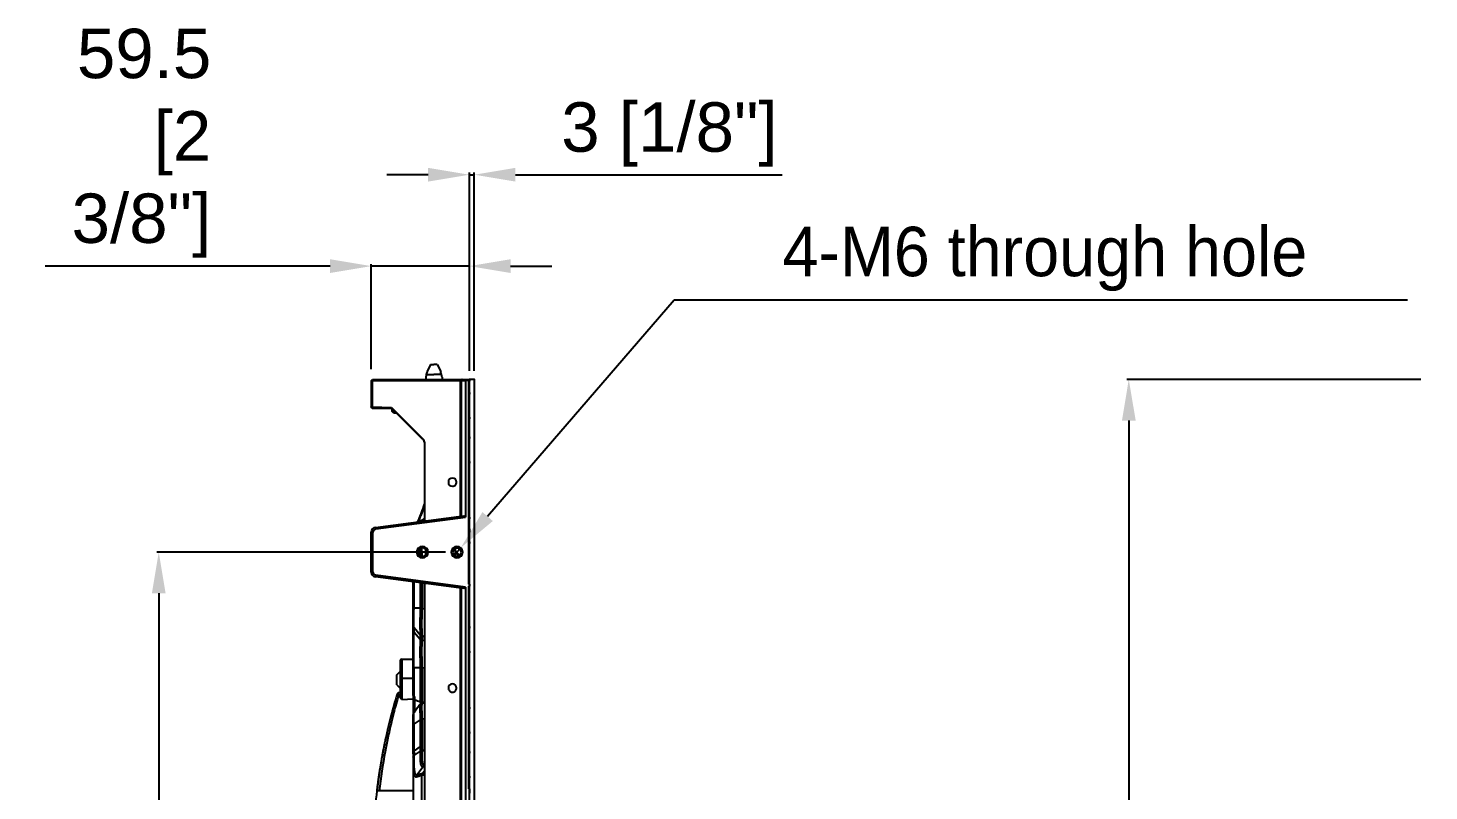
# Model space of a CAD drawing. Header units: millimetres. Extents: x -1070 to 42146, y 1440 to 12921.
# Drawn here: x -190 to 660, y 3272 to 3735 of the extents above; entities that cross this region are included whole.
import ezdxf

# ---------------------------------------------------------------- set-up
doc = ezdxf.new("R2010")
doc.units = ezdxf.units.MM
doc.layers.add('DIM', color=4, linetype='Continuous')
doc.layers.add('n', color=7, linetype='Continuous')
doc.styles.get("Standard").update_dxf_attribs({"font": 'arial.ttf'})
doc.dimstyles.new('ISO-200', dxfattribs={"dimtxt": 30, "dimasz": 25, "dimexe": 1.25, "dimexo": 5, "dimgap": 5, "dimtad": 1, "dimtoh": 1, "dimdec": 1, "dimdsep": 46, "dimtxsty": 'Standard', "dimcen": 2.5, "dimadec": 0, "dimazin": 0, "dimtfac": 1, "dimtdec": 1, "dimtmove": 0, "dimatfit": 3, "dimfxl": 1, "dimarcsym": 0})

# ---------------------------------------------------------------- blocks, each defined once
blk = doc.blocks.new('*D43')
at = {"layer": 'Defpoints', "color": 0, "transparency": 16777216}
for p in [(77.68, 3590.19), (18.18, 3522.64), (77.68, 3522.64)]:
    blk.add_point(p, dxfattribs=at)
at = {"layer": 'DIM', "color": 0, "lineweight": -2, "transparency": 16777216}
for p, q in [((-6.82, 3590.19), (-179.68, 3590.19)), ((18.18, 3527.64), (18.18, 3591.44)), ((77.68, 3590.19), (18.18, 3590.19)), ((77.68, 3527.64), (77.68, 3591.44)), ((102.68, 3590.19), (127.68, 3590.19))]:
    blk.add_line(p, q, dxfattribs=at)
at = {"layer": 'DIM', "color": 0, "transparency": 16777216}
for points in [[(-6.82, 3594.36), (-6.82, 3586.02), (18.18, 3590.19)], [(102.68, 3594.36), (102.68, 3586.02), (77.68, 3590.19)]]:
    blk.add_solid(points, dxfattribs=at)
at = {"layer": 'DIM', "color": 0, "lineweight": -3, "transparency": 16777216, "insert": (-78.92, 3734.28), "char_height": 30, "width": 111.2184, "attachment_point": 3}
blk.add_mtext('59.5 [2 3/8"]', dxfattribs=at)
blk = doc.blocks.new('*D44')
at = {"layer": 'Defpoints', "color": 0, "transparency": 16777216}
for p in [(68.18, 3416.54), (-110.81, 2876.54), (68.18, 2876.54)]:
    blk.add_point(p, dxfattribs=at)
at = {"layer": 'DIM', "color": 0, "lineweight": -2, "transparency": 16777216}
for p, q in [((63.18, 3416.54), (-112.06, 3416.54)), ((-110.81, 3391.54), (-110.81, 2901.54)), ((63.18, 2876.54), (-112.06, 2876.54))]:
    blk.add_line(p, q, dxfattribs=at)
at = {"layer": 'DIM', "color": 0, "transparency": 16777216}
for points in [[(-114.97, 3391.54), (-106.64, 3391.54), (-110.81, 3416.54)], [(-114.97, 2901.54), (-106.64, 2901.54), (-110.81, 2876.54)]]:
    blk.add_solid(points, dxfattribs=at)
at = {"layer": 'DIM', "color": 0, "lineweight": -3, "transparency": 16777216, "insert": (-154.65, 3130.13), "char_height": 30, "attachment_point": 2, "rotation": 90}
blk.add_mtext('540 [1\'-9 1/4"]', dxfattribs=at)
blk = doc.blocks.new('*D48')
at = {"layer": 'Defpoints', "color": 0, "transparency": 16777216}
for p in [(660.02, 3521.44), (477.86, 2771.64), (660.02, 2771.64)]:
    blk.add_point(p, dxfattribs=at)
at = {"layer": 'DIM', "color": 0, "lineweight": -2, "transparency": 16777216}
for p, q in [((655.02, 3521.44), (476.61, 3521.44)), ((477.86, 3496.44), (477.86, 2796.64)), ((655.02, 2771.64), (476.61, 2771.64))]:
    blk.add_line(p, q, dxfattribs=at)
at = {"layer": 'DIM', "color": 0, "transparency": 16777216}
for points in [[(473.7, 3496.44), (482.03, 3496.44), (477.86, 3521.44)], [(473.7, 2796.64), (482.03, 2796.64), (477.86, 2771.64)]]:
    blk.add_solid(points, dxfattribs=at)
at = {"layer": 'DIM', "color": 0, "lineweight": -3, "transparency": 16777216, "insert": (442.23, 3127.62), "char_height": 30, "attachment_point": 2, "rotation": 90}
blk.add_mtext('749.8', dxfattribs=at)
blk = doc.blocks.new('*D76')
at = {"layer": 'Defpoints', "color": 0, "transparency": 16777216}
for p in [(72.46, 3419.19), (70.18, 3416.54)]:
    blk.add_point(p, dxfattribs=at)
at = {"layer": 'DIM', "color": 0, "lineweight": -2, "transparency": 16777216}
for p, q in [((201.93, 3569.53), (88.77, 3438.14)), ((646.93, 3569.53), (201.93, 3569.53)), ((70.18, 3416.54), (72.46, 3419.19))]:
    blk.add_line(p, q, dxfattribs=at)
at = {"layer": 'DIM', "color": 0, "transparency": 16777216}
blk.add_solid([(85.62, 3440.86), (91.93, 3435.42), (72.46, 3419.19)], dxfattribs=at)
at = {"layer": 'DIM', "color": 0, "lineweight": -3, "transparency": 16777216, "insert": (426.93, 3594.53), "char_height": 30, "attachment_point": 5}
blk.add_mtext('{\\fGulim|b0|i0|c134|p0;4-M6 through hole}', dxfattribs=at)
blk = doc.blocks.new('*D71')
at = {"layer": 'Defpoints', "color": 0, "transparency": 16777216}
for p in [(80.68, 3645.67), (77.68, 3521.64), (80.68, 3521.64)]:
    blk.add_point(p, dxfattribs=at)
at = {"layer": 'DIM', "color": 0, "lineweight": -2, "transparency": 16777216}
for p, q in [((52.68, 3645.67), (27.68, 3645.67)), ((77.68, 3526.64), (77.68, 3646.92)), ((77.68, 3645.67), (80.68, 3645.67)), ((80.68, 3526.64), (80.68, 3646.92)), ((105.68, 3645.67), (267.57, 3645.67))]:
    blk.add_line(p, q, dxfattribs=at)
at = {"layer": 'DIM', "color": 0, "transparency": 16777216}
for points in [[(52.68, 3649.84), (52.68, 3641.5), (77.68, 3645.67)], [(105.68, 3649.84), (105.68, 3641.5), (80.68, 3645.67)]]:
    blk.add_solid(points, dxfattribs=at)
at = {"layer": 'DIM', "color": 0, "lineweight": -3, "transparency": 16777216, "insert": (199.12, 3670.09), "char_height": 30, "attachment_point": 5}
blk.add_mtext('3 [1/8"]', dxfattribs=at)

msp = doc.modelspace()

# ---------------------------------------------------------------- linework, layer by layer
at = {"color": 1, "lineweight": -3}
msp.add_lwpolyline([(80.677, 2771.641), (77.677, 2771.641), (77.677, 3521.641), (80.677, 3521.641)], close=True, dxfattribs=at)
at = {"layer": 'DIM', "color": 7, "lineweight": -3}
for p, q in [((54.177, 3530.441), (52.052, 3526.191)), ((54.177, 3530.441), (56.177, 3530.441)), ((58.177, 3530.441), (56.177, 3530.441)), ((58.177, 3530.441), (60.302, 3526.191)), ((18.177, 3520.641), (18.259, 3520.724)), ((18.177, 3520.641), (18.177, 3504.82)), ((18.259, 3520.724), (18.977, 3521.441)), ((18.659, 3520.724), (18.259, 3520.724)), ((18.659, 3520.724), (19.377, 3521.441)), ((18.659, 3520.724), (18.742, 3520.641)), ((18.742, 3520.641), (18.742, 3504.708)), ((18.742, 3520.641), (72.172, 3520.641)), ((18.977, 3521.441), (19.377, 3521.441)), ((19.377, 3521.441), (51.077, 3521.441)), ((51.077, 3521.441), (56.177, 3521.441)), ((51.179, 3522.698), (51.177, 3522.691)), ((51.177, 3522.691), (51.179, 3522.698)), ((51.177, 3522.691), (51.177, 3521.441)), ((51.493, 3524.441), (56.177, 3524.441)), ((52.051, 3526.188), (52.052, 3526.191)), ((52.052, 3526.191), (52.051, 3526.187)), ((60.86, 3524.441), (56.177, 3524.441)), ((56.177, 3521.441), (61.277, 3521.441)), ((60.303, 3526.178), (60.302, 3526.191)), ((61.177, 3522.691), (61.177, 3521.441)), ((61.277, 3521.441), (65.377, 3521.441)), ((65.377, 3521.441), (69.377, 3521.441)), ((69.377, 3521.441), (72.737, 3521.441)), ((72.24, 3520.737), (72.172, 3520.641)), ((72.172, 3520.641), (72.377, 3520.641)), ((72.737, 3521.441), (72.24, 3520.737)), ((72.523, 3520.787), (72.377, 3520.641)), ((72.377, 3520.641), (72.669, 3520.641)), ((73.177, 3521.441), (72.523, 3520.787)), ((73.216, 3521.413), (72.669, 3520.641)), ((72.669, 3520.641), (75.377, 3520.641)), ((72.737, 3521.441), (73.177, 3521.441)), ((73.177, 3521.441), (73.235, 3521.441)), ((73.235, 3521.441), (73.216, 3521.413)), ((73.235, 3521.441), (75.708, 3521.441)), ((75.377, 3520.641), (75.708, 3521.441)), ((77.677, 3520.641), (75.377, 3520.641)), ((75.708, 3521.441), (77.677, 3521.441)), ((77.377, 3520.241), (77.677, 3520.241)), ((77.677, 3521.441), (77.677, 3520.641)), ((77.677, 3520.641), (77.677, 3520.241)), ((77.377, 3514.041), (77.677, 3514.041)), ((77.377, 3514.024), (77.677, 3514.024)), ((77.377, 3513.525), (77.677, 3513.525)), ((77.677, 3513.024), (77.377, 3513.024)), ((77.677, 3512.524), (77.377, 3512.524)), ((77.677, 3514.041), (77.677, 3514.024)), ((77.677, 3513.525), (77.677, 3514.024)), ((77.677, 3513.525), (77.677, 3513.024)), ((77.677, 3513.024), (77.677, 3512.525)), ((18.177, 3504.683), (18.177, 3504.82)), ((18.309, 3504.683), (18.177, 3504.82)), ((18.177, 3504.483), (18.177, 3504.683)), ((18.177, 3504.441), (18.177, 3504.483)), ((18.177, 3504.441), (18.773, 3503.845)), ((18.177, 3504.441), (18.773, 3503.844)), ((18.664, 3504.711), (18.309, 3504.683)), ((18.309, 3504.683), (18.949, 3504.02)), ((18.664, 3504.711), (19.344, 3504.006)), ((18.664, 3504.711), (30.456, 3504.299)), ((18.773, 3503.845), (18.977, 3503.641)), ((18.773, 3503.844), (18.977, 3503.641)), ((19.344, 3504.006), (18.949, 3504.02)), ((18.977, 3504.019), (18.977, 3503.87)), ((18.977, 3503.87), (18.977, 3503.641)), ((29.813, 3503.641), (18.977, 3503.641)), ((30.807, 3503.606), (19.344, 3504.006)), ((30.353, 3504.061), (30.456, 3504.299)), ((30.353, 3504.061), (30.807, 3503.606)), ((30.456, 3504.299), (30.978, 3503.777)), ((30.807, 3503.606), (31.73, 3502.684)), ((30.877, 3501.991), (30.877, 3503.537)), ((30.978, 3503.777), (31.901, 3502.854)), ((31.73, 3502.684), (48.878, 3485.535)), ((31.901, 3502.854), (49.049, 3485.706)), ((31.877, 3500.991), (30.877, 3501.991)), ((32.423, 3501.991), (30.877, 3501.991)), ((33.423, 3500.991), (31.877, 3500.991)), ((77.677, 3498.557), (77.377, 3498.557)), ((77.677, 3498.057), (77.377, 3498.057)), ((77.677, 3497.556), (77.377, 3497.556)), ((77.677, 3497.057), (77.377, 3497.057)), ((77.377, 3497.041), (77.677, 3497.041)), ((77.677, 3498.557), (77.677, 3498.057)), ((77.677, 3498.057), (77.677, 3497.556)), ((77.677, 3497.057), (77.677, 3497.556)), ((77.677, 3497.057), (77.677, 3497.041)), ((49.049, 3485.706), (49.791, 3484.964)), ((77.377, 3487.072), (77.677, 3487.072)), ((77.677, 3487.055), (77.377, 3487.055)), ((77.677, 3486.556), (77.377, 3486.556)), ((77.677, 3486.055), (77.377, 3486.055)), ((77.677, 3487.072), (77.677, 3487.055)), ((77.677, 3486.556), (77.677, 3487.055)), ((77.677, 3486.556), (77.677, 3486.055)), ((77.677, 3486.055), (77.677, 3485.556)), ((48.878, 3485.535), (49.791, 3484.623)), ((49.791, 3484.964), (49.791, 3484.623)), ((50.518, 3483.209), (50.377, 3483.209)), ((77.677, 3485.555), (77.377, 3485.555))]:
    msp.add_line(p, q, dxfattribs=at)
for centre, radius, start, end in [((48.077, 3483.242), 2.429, 38.752484, 45.135158), ((48.377, 3483.209), 2, 40.213529, 45), ((48.377, 3483.209), 2, 0, 40.213529), ((48.028, 3483.205), 2.491, 5.234521, 38.714083), ((48.201, 3483.222), 2.317, 359.670126, 5.214664)]:
    msp.add_arc(centre, radius, start, end, dxfattribs=at)
for points, knots in [([(51.493, 3524.441), (51.493, 3524.228), (51.465, 3523.831), (51.353, 3523.248), (51.244, 3522.883), (51.179, 3522.698)], [0, 0, 0, 0, 0.3583974, 0.6698654, 1, 1, 1, 1]), ([(52.051, 3526.187), (52.037, 3525.993), (51.935, 3525.384), (51.69, 3524.811), (51.493, 3524.441)], [0, 0, 0, 0, 0.3176585, 1, 1, 1, 1]), ([(60.86, 3524.441), (60.669, 3524.799), (60.424, 3525.368), (60.319, 3525.974), (60.303, 3526.178)], [0, 0, 0, 0, 0.6646727, 1, 1, 1, 1]), ([(61.176, 3522.691), (61.116, 3522.866), (61.006, 3523.224), (60.89, 3523.809), (60.86, 3524.22), (60.86, 3524.441)], [0, 0, 0, 0, 0.3100068, 0.6286802, 1, 1, 1, 1])]:
    msp.add_open_spline(points, degree=3, knots=knots, dxfattribs=at)
for points in [[(61.176, 3522.692), (61.176, 3522.691), (61.176, 3522.691), (61.177, 3522.691)], [(61.177, 3522.691), (61.176, 3522.691), (61.176, 3522.691), (61.176, 3522.691)]]:
    msp.add_open_spline(points, degree=3, dxfattribs=at)
at = {"layer": 'n', "color": 7, "linetype": 'Continuous', "lineweight": -3, "true_color": 0xffffff}
for p, q in [((72.172, 3520.641), (72.172, 3438.355)), ((72.377, 3520.641), (72.377, 3438.382)), ((72.669, 3520.641), (72.669, 3438.421)), ((75.377, 3520.641), (75.377, 3437.769)), ((77.377, 3397.141), (77.377, 3520.241)), ((50.377, 3483.209), (50.377, 3435.486)), ((50.518, 3483.209), (50.518, 3435.505)), ((77.677, 3471.589), (77.377, 3471.589)), ((77.677, 3471.089), (77.377, 3471.089)), ((77.677, 3470.588), (77.377, 3470.588)), ((77.677, 3470.089), (77.377, 3470.089)), ((77.377, 3470.072), (77.677, 3470.072)), ((77.677, 3471.588), (77.677, 3471.089)), ((77.677, 3471.089), (77.677, 3470.588)), ((77.677, 3470.089), (77.677, 3470.588)), ((77.677, 3470.089), (77.677, 3470.072)), ((20.785, 3431.59), (74.377, 3438.646)), ((20.916, 3430.599), (75.377, 3437.769)), ((49.802, 3436.172), (46.66, 3435.083)), ((74.377, 3438.646), (75.377, 3437.769)), ((77.377, 3438.244), (77.677, 3438.244)), ((77.677, 3438.227), (77.377, 3438.227)), ((77.677, 3437.728), (77.377, 3437.728)), ((77.677, 3437.227), (77.377, 3437.227)), ((77.677, 3436.727), (77.377, 3436.727)), ((77.677, 3438.244), (77.677, 3438.227)), ((77.677, 3437.728), (77.677, 3438.227)), ((77.677, 3437.728), (77.677, 3437.227)), ((77.677, 3437.227), (77.677, 3436.728)), ((18.177, 3404.466), (18.177, 3428.616)), ((18.177, 3428.616), (19.177, 3428.616)), ((19.177, 3404.466), (19.177, 3428.616)), ((20.785, 3431.59), (20.916, 3430.599)), ((77.377, 3430.744), (77.677, 3430.744)), ((77.377, 3430.275), (77.677, 3430.275)), ((77.377, 3429.213), (77.677, 3429.213)), ((77.677, 3428.744), (77.377, 3428.744)), ((77.677, 3430.744), (77.677, 3430.275)), ((77.677, 3430.275), (77.677, 3429.213)), ((77.677, 3429.213), (77.677, 3428.744)), ((47.697, 3418.709), (47.697, 3418.661)), ((48.716, 3419.126), (48.717, 3418.978)), ((51.177, 3414.841), (51.177, 3418.24)), ((68.977, 3418.733), (68.977, 3414.348)), ((77.677, 3422.761), (77.377, 3422.761)), ((77.677, 3422.261), (77.377, 3422.261)), ((77.677, 3421.76), (77.377, 3421.76)), ((77.677, 3421.26), (77.377, 3421.26)), ((77.377, 3421.244), (77.677, 3421.244)), ((77.677, 3422.76), (77.677, 3422.261)), ((77.677, 3422.261), (77.677, 3421.76)), ((77.677, 3421.26), (77.677, 3421.76)), ((77.677, 3421.26), (77.677, 3421.244)), ((51.762, 3416.541), (51.762, 3416.989)), ((51.762, 3416.093), (51.762, 3416.541)), ((69.952, 3415.758), (70.306, 3416.112)), ((71.367, 3414.343), (69.952, 3415.758)), ((71.788, 3414.63), (70.306, 3416.112)), ((18.177, 3404.466), (19.177, 3404.466)), ((20.785, 3401.491), (20.916, 3402.483)), ((74.377, 3394.436), (20.785, 3401.491)), ((75.377, 3395.313), (20.916, 3402.483)), ((43.677, 3382.612), (43.677, 3398.477)), ((44.09, 3382.477), (44.09, 3398.423)), ((47.899, 3397.922), (47.899, 3382.477)), ((48.969, 3397.781), (48.969, 3382.376)), ((50.377, 3397.595), (50.377, 2895.486)), ((50.518, 3397.577), (50.518, 2895.505)), ((72.172, 3394.726), (72.172, 2898.355)), ((72.377, 3394.699), (72.377, 3021.541)), ((72.669, 3394.66), (72.669, 3021.541)), ((75.377, 3395.313), (74.377, 3394.436)), ((75.377, 3395.313), (75.377, 2897.769)), ((77.377, 3397.141), (77.677, 3397.141)), ((77.377, 3395.941), (77.677, 3395.941)), ((77.377, 3272.791), (77.377, 3395.941)), ((77.677, 3397.141), (77.677, 3395.941)), ((43.677, 3371.501), (43.677, 3382.612)), ((47.899, 3382.477), (44.09, 3382.477)), ((48.969, 3382.376), (50.377, 3382.158)), ((43.677, 3368.595), (43.677, 3371.501)), ((43.677, 3346.919), (43.677, 3368.595)), ((44.088, 3367.831), (44.09, 3370.513)), ((47.901, 3363.527), (44.088, 3367.831)), ((47.899, 3366.214), (44.09, 3370.513)), ((77.377, 3371.838), (77.677, 3371.838)), ((77.677, 3371.821), (77.377, 3371.821)), ((77.677, 3371.322), (77.377, 3371.322)), ((77.677, 3370.821), (77.377, 3370.821)), ((77.677, 3370.321), (77.377, 3370.321)), ((77.677, 3371.838), (77.677, 3371.821)), ((77.677, 3371.322), (77.677, 3371.821)), ((77.677, 3371.322), (77.677, 3370.821)), ((77.677, 3370.821), (77.677, 3370.322)), ((47.899, 3366.214), (47.901, 3363.527)), ((48.969, 3365.645), (48.969, 3362.96)), ((48.969, 3365.645), (50.377, 3365.427)), ((50.377, 3362.743), (48.969, 3362.96)), ((35.677, 3350.541), (35.677, 3343.911)), ((35.677, 3350.541), (35.677, 3343.912)), ((36.677, 3351.541), (43.677, 3351.541)), ((36.677, 3351.541), (36.677, 3339.974)), ((77.677, 3356.354), (77.377, 3356.354)), ((77.677, 3355.854), (77.377, 3355.854)), ((77.677, 3355.353), (77.377, 3355.353)), ((77.677, 3354.854), (77.377, 3354.854)), ((77.377, 3354.838), (77.677, 3354.838)), ((77.677, 3356.353), (77.677, 3355.854)), ((77.677, 3355.854), (77.677, 3355.353)), ((77.677, 3354.854), (77.677, 3355.353)), ((77.677, 3354.854), (77.677, 3354.838)), ((33.677, 3342.041), (35.677, 3344.041)), ((33.677, 3339.041), (33.677, 3342.038)), ((35.677, 3343.912), (35.677, 3342.949)), ((35.677, 3343.911), (35.677, 3343.273)), ((35.677, 3343.273), (35.677, 3342.619)), ((35.677, 3342.949), (35.677, 3339.9)), ((35.677, 3342.619), (35.677, 3339.9)), ((43.677, 3340.098), (43.677, 3346.919)), ((44.09, 3329.083), (44.088, 3346.332)), ((47.901, 3346.332), (44.088, 3346.332)), ((47.901, 3346.332), (47.9, 3325.515)), ((48.969, 3346.23), (48.969, 3325.455)), ((50.377, 3346.012), (48.969, 3346.23)), ((33.677, 3336.044), (33.677, 3339.041)), ((33.677, 3336.041), (35.677, 3334.041)), ((35.677, 3339.9), (35.677, 3329.755)), ((36.677, 3339.974), (36.642, 3327.128)), ((36.677, 3339.974), (43.677, 3340.098)), ((43.677, 3330.238), (43.677, 3340.098)), ((34.946, 3330.566), (34.769, 3329.961)), ((35.145, 3331.243), (34.946, 3330.566)), ((35.145, 3331.243), (35.677, 3331.261)), ((35.677, 3329.755), (35.677, 3328.704)), ((36.642, 3327.128), (43.677, 3327.391)), ((43.677, 3329.523), (43.677, 3330.238)), ((43.677, 3329.553), (43.677, 3329.312)), ((43.677, 3329.312), (43.677, 3328.856)), ((43.677, 3328.856), (43.677, 3327.391)), ((43.677, 3327.391), (43.677, 3318.977)), ((43.69, 3329.439), (43.704, 3329.403)), ((43.697, 3329.382), (43.697, 3329.382)), ((43.704, 3329.403), (43.752, 3329.328)), ((43.721, 3329.318), (43.746, 3329.268)), ((43.746, 3329.268), (43.777, 3329.218)), ((43.752, 3329.328), (43.829, 3329.248)), ((43.829, 3329.248), (43.879, 3329.207)), ((43.977, 3329.019), (43.977, 3319.249)), ((44.077, 3328.95), (44.143, 3328.913)), ((47.877, 3324.183), (44.09, 3319.249)), ((44.143, 3328.913), (44.154, 3328.906)), ((44.154, 3328.906), (44.154, 3328.906)), ((44.284, 3328.978), (44.348, 3328.943)), ((44.348, 3328.943), (44.477, 3328.873)), ((44.45, 3328.747), (44.477, 3328.732)), ((44.477, 3328.873), (44.477, 3328.732)), ((44.477, 3328.732), (44.477, 3326.659)), ((44.477, 3326.659), (44.477, 3319.755)), ((47.876, 3324.201), (47.867, 3324.189)), ((47.868, 3324.19), (47.868, 3324.19)), ((47.899, 3324.212), (47.877, 3324.183)), ((48.969, 3325.455), (50.377, 3325.678)), ((48.969, 3324.928), (50.377, 3325.305)), ((32.143, 3320.433), (31.967, 3319.757)), ((32.315, 3321.09), (32.143, 3320.433)), ((32.483, 3321.728), (32.315, 3321.09)), ((32.648, 3322.346), (32.483, 3321.728)), ((32.808, 3322.944), (32.648, 3322.346)), ((43.677, 3318.977), (43.677, 3318.27)), ((43.677, 3318.27), (43.677, 3318.033)), ((43.677, 3318.033), (43.677, 3318.031)), ((43.677, 3318.031), (43.677, 3318.033)), ((43.677, 3318.031), (43.677, 3318.029)), ((43.677, 3311.616), (43.677, 3318.031)), ((43.683, 3318.191), (43.681, 3318.164)), ((43.977, 3319.249), (43.977, 3319.086)), ((44.089, 3319.249), (44.089, 3319.249)), ((48.969, 3315.268), (50.377, 3315.645)), ((77.377, 3323.009), (77.677, 3323.009)), ((77.677, 3322.993), (77.377, 3322.993)), ((77.677, 3322.494), (77.377, 3322.494)), ((77.677, 3321.993), (77.377, 3321.993)), ((77.677, 3321.493), (77.377, 3321.493)), ((77.677, 3323.009), (77.677, 3322.993)), ((77.677, 3322.494), (77.677, 3322.993)), ((77.677, 3322.494), (77.677, 3321.993)), ((77.677, 3321.993), (77.677, 3321.494)), ((43.677, 3303.59), (43.677, 3311.616)), ((47.899, 3314.823), (44.09, 3312.341)), ((44.09, 3295.992), (44.09, 3312.341)), ((47.899, 3314.823), (47.9, 3298.475)), ((48.969, 3315.268), (48.969, 3298.831)), ((77.677, 3307.526), (77.377, 3307.526)), ((77.677, 3307.525), (77.677, 3307.026)), ((43.677, 3295.376), (43.677, 3303.59)), ((77.677, 3307.026), (77.377, 3307.026)), ((77.677, 3306.525), (77.377, 3306.525)), ((77.677, 3306.026), (77.377, 3306.026)), ((77.377, 3306.009), (77.677, 3306.009)), ((77.677, 3307.026), (77.677, 3306.525)), ((77.677, 3306.026), (77.677, 3306.525)), ((77.677, 3306.026), (77.677, 3306.009)), ((43.677, 3294.395), (43.677, 3295.376)), ((43.677, 3294.043), (43.677, 3294.395)), ((43.677, 3294.395), (43.677, 3294.043)), ((43.677, 3294.043), (43.677, 3292.191)), ((43.677, 3292.191), (43.677, 3250.891)), ((47.9, 3298.475), (44.09, 3295.992)), ((44.092, 3295.018), (44.09, 3295.992)), ((47.911, 3295.675), (44.099, 3293.191)), ((48.972, 3296.119), (50.377, 3296.495)), ((77.377, 3296.041), (77.677, 3296.041)), ((77.677, 3296.024), (77.377, 3296.024)), ((77.677, 3295.525), (77.377, 3295.525)), ((77.677, 3295.024), (77.377, 3295.024)), ((77.677, 3294.524), (77.377, 3294.524)), ((77.677, 3296.041), (77.677, 3296.024)), ((77.677, 3295.525), (77.677, 3296.024)), ((77.677, 3295.525), (77.677, 3295.024)), ((77.677, 3295.024), (77.677, 3294.525)), ((49.555, 3286.185), (45.798, 3281.225)), ((49.312, 3282.135), (45.798, 3281.225)), ((50.377, 3283.579), (49.312, 3282.135)), ((50.38, 3282.452), (49.312, 3282.135)), ((49.555, 3286.185), (49.585, 3286.194)), ((49.585, 3286.194), (50.374, 3286.405)), ((50.377, 3281.357), (48.914, 3280.911)), ((48.914, 3262.171), (48.914, 3280.911)), ((77.677, 3280.557), (77.377, 3280.557)), ((77.677, 3280.057), (77.377, 3280.057)), ((77.677, 3279.556), (77.377, 3279.556)), ((77.677, 3279.057), (77.377, 3279.057)), ((77.377, 3279.041), (77.677, 3279.041)), ((77.677, 3280.557), (77.677, 3280.057)), ((77.677, 3280.057), (77.677, 3279.556)), ((77.677, 3279.057), (77.677, 3279.556)), ((77.677, 3279.057), (77.677, 3279.041)), ((43.677, 3271.541), (22.99, 3271.541)), ((77.377, 3272.791), (77.677, 3272.791)), ((77.677, 3272.791), (77.677, 3270.291))]:
    msp.add_line(p, q, dxfattribs=at)
for points in [[(43.677, 3329.523), (43.677, 3329.508), (43.679, 3329.478), (43.682, 3329.447), (43.688, 3329.417), (43.696, 3329.387), (43.697, 3329.382)], [(43.697, 3329.382), (43.701, 3329.368), (43.721, 3329.318)], [(43.777, 3329.218), (43.814, 3329.17), (43.857, 3329.122), (43.904, 3329.077)], [(43.904, 3329.077), (43.957, 3329.033), (44.015, 3328.99), (44.077, 3328.95)], [(47.867, 3324.189), (47.503, 3323.712), (47.011, 3323.068), (46.534, 3322.443), (46.07, 3321.837), (45.62, 3321.248), (45.184, 3320.679), (44.762, 3320.128), (44.354, 3319.595), (44.089, 3319.249)], [(44.154, 3328.906), (44.168, 3328.899), (44.238, 3328.861), (44.309, 3328.823)], [(44.309, 3328.823), (44.379, 3328.785), (44.45, 3328.747)], [(48.964, 3324.926), (48.87, 3324.899), (48.772, 3324.864), (48.677, 3324.826), (48.585, 3324.783), (48.497, 3324.736), (48.412, 3324.686), (48.33, 3324.632), (48.253, 3324.576), (48.18, 3324.517), (48.11, 3324.456), (48.045, 3324.393), (47.985, 3324.33), (47.928, 3324.265), (47.876, 3324.201)], [(48.772, 3324.864), (48.772, 3324.864), (48.677, 3324.826), (48.585, 3324.783), (48.497, 3324.736), (48.412, 3324.686), (48.33, 3324.632), (48.253, 3324.576), (48.18, 3324.517), (48.11, 3324.456), (48.045, 3324.393), (47.985, 3324.33), (47.928, 3324.265), (47.913, 3324.247)], [(43.681, 3318.164), (43.679, 3318.133), (43.677, 3318.032)], [(43.726, 3318.472), (43.717, 3318.433), (43.699, 3318.333), (43.687, 3318.234), (43.683, 3318.191)], [(44.089, 3319.249), (44.031, 3319.169), (43.976, 3319.085), (43.925, 3318.998), (43.879, 3318.908), (43.837, 3318.817), (43.8, 3318.723), (43.767, 3318.628), (43.74, 3318.531), (43.726, 3318.472)]]:
    msp.add_lwpolyline(points, dxfattribs=at)
for centre, radius, start, end in [((-2.823, 3459.64), 55, 333.34832, 345.305142), ((-2.823, 3459.64), 55, 333.928644, 345.305142), ((-2.301, 3459.931), 54.901, 333.404724, 343.639496), ((-2.823, 3459.64), 55, 333.34832, 333.603387), ((-2.823, 3459.64), 55, 333.603387, 333.928644), ((68.12, 3424.26), 24.035, 153.238028, 153.483412), ((65.418, 3426.028), 20.83, 153.406556, 154.249095), ((4.255, 3461.501), 52.12, 330.919119, 332.241167), ((62.443, 3429.665), 13.576, 152.726059, 154.737215), ((21.177, 3428.616), 3, 97.5, 180), ((21.177, 3428.616), 2, 97.5, 180), ((49.177, 3416.541), 3.5, 90, 270), ((49.177, 3416.541), 2.625, 90, 180), ((266.612, 3420.332), 218.921, 180.437424, 181.572851), ((49.177, 3416.541), 3.5, 270, 90), ((49.177, 3416.541), 2.625, 0, 90), ((70.177, 3416.541), 3.5, 90, 270), ((70.177, 3416.541), 2.5, 90, 180), ((77.377, 3423.183), 10, 212.77614, 225), ((70.177, 3416.541), 3.5, 270, 90), ((70.177, 3416.541), 2.5, 0, 90), ((49.177, 3416.541), 2.625, 180, 270), ((49.177, 3416.541), 2.625, 270, 0), ((70.177, 3416.541), 2.5, 180, 270), ((77.377, 3423.183), 10.5, 216.81426, 225), ((70.177, 3416.541), 2.5, 270, 0), ((21.177, 3404.466), 3, 180, 262.5), ((21.177, 3404.466), 2, 180, 262.5), ((36.677, 3350.541), 1, 90, 180), ((360.01, 3231.541), 340.833, 163.223323, 164.314044), ((375.214, 3230.984), 354.541, 163.975246, 164.966757), ((360.01, 3231.541), 340.833, 163.185187, 163.223323), ((360.01, 3231.541), 340.833, 163.177977, 163.185187), ((360.01, 3231.541), 340.833, 163.177977, 163.185187), ((35.197, 3329.744), 1.5, 148.94236, 163.17797), ((35.197, 3329.744), 1.5, 134.70677, 148.94236), ((35.197, 3329.744), 1.5, 115.726035, 134.70677), ((375.569, 3230.881), 354.91, 163.789465, 163.975112), ((35.197, 3329.744), 1.5, 91.999996, 115.726035), ((43.861, 3329.432), 0.171, 177.475255, 188.605986), ((43.865, 3329.432), 0.176, 188.585357, 196.491162), ((24.114, 3291.736), 42.353, 61.560252, 61.858477), ((360.01, 3231.541), 340.833, 165.635989, 165.766642), ((360.01, 3231.541), 340.833, 165.508361, 165.635989), ((360.01, 3231.541), 340.833, 165.383765, 165.508361), ((375.819, 3230.826), 355.166, 166.126645, 166.691607), ((360.01, 3231.541), 340.833, 165.262194, 165.383765), ((360.01, 3231.541), 340.833, 165.143793, 165.262194), ((360.01, 3231.541), 340.833, 165.028571, 165.143793), ((360.01, 3231.541), 340.833, 164.916519, 165.028571), ((360.01, 3231.541), 340.833, 164.807762, 164.916519), ((375.768, 3230.838), 355.113, 165.980769, 166.126629), ((360.01, 3231.541), 340.833, 164.702306, 164.807762), ((375.698, 3230.856), 355.041, 165.855844, 165.980772), ((360.01, 3231.541), 340.833, 164.600144, 164.702306), ((360.01, 3231.541), 340.833, 164.501377, 164.600144), ((375.632, 3230.872), 354.973, 165.733856, 165.85584), ((360.01, 3231.541), 340.833, 164.406013, 164.501377), ((375.621, 3230.875), 354.962, 165.614876, 165.733857), ((360.01, 3231.541), 340.833, 164.314044, 164.406013), ((375.613, 3230.877), 354.953, 165.498963, 165.614875), ((45.677, 3318.032), 2, 176.22275, 180), ((45.677, 3318.031), 2, 176.172185, 180), ((45.677, 3318.032), 2, 175.448042, 176.22275), ((45.677, 3318.031), 2, 175.396906, 176.172185), ((45.677, 3318.032), 2, 167.278101, 175.448042), ((45.677, 3318.031), 2, 167.228805, 175.396906), ((45.677, 3318.032), 2, 142.525747, 167.278101), ((45.677, 3318.031), 2, 142.484758, 167.228805), ((360.01, 3231.541), 340.833, 166.759183, 167.222841), ((376.191, 3230.74), 355.547, 167.416588, 168.167951), ((360.01, 3231.541), 340.833, 166.609479, 166.759183), ((360.01, 3231.541), 340.833, 166.462235, 166.609479), ((360.01, 3231.541), 340.833, 166.175759, 166.462235), ((360.01, 3231.541), 340.833, 166.036527, 166.175759), ((376.018, 3230.779), 355.37, 166.691606, 167.416616), ((360.01, 3231.541), 340.833, 165.766642, 166.036527), ((360.01, 3231.541), 340.833, 168.536449, 169.358701), ((360.01, 3231.541), 340.833, 168.552388, 168.726752), ((360.01, 3231.541), 340.833, 168.548085, 168.566024), ((360.01, 3231.541), 340.833, 168.208588, 168.552388), ((360.01, 3231.541), 340.833, 168.395971, 168.548085), ((360.01, 3231.541), 340.833, 168.317419, 168.523236), ((360.01, 3231.541), 340.833, 168.318093, 168.506424), ((360.01, 3231.541), 340.833, 168.31659, 168.505474), ((360.01, 3231.541), 340.833, 168.316615, 168.48247), ((360.01, 3231.541), 340.833, 168.316583, 168.452418), ((360.01, 3231.541), 340.833, 168.406969, 168.421814), ((360.01, 3231.541), 340.833, 168.316744, 168.418281), ((360.01, 3231.541), 340.833, 168.367265, 168.415027), ((360.01, 3231.541), 340.833, 168.375604, 168.413381), ((360.01, 3231.541), 340.833, 168.394112, 168.406969), ((360.01, 3231.541), 340.833, 168.364019, 168.404348), ((360.01, 3231.541), 340.833, 168.359834, 168.395971), ((360.01, 3231.541), 340.833, 168.356255, 168.390484), ((360.01, 3231.541), 340.833, 168.35217, 168.382963), ((360.01, 3231.541), 340.833, 167.706631, 168.208588), ((376.447, 3230.686), 355.809, 168.167917, 169.523449), ((360.01, 3231.541), 340.833, 167.952652, 168.040465), ((360.01, 3231.541), 340.833, 167.951496, 168.037149), ((360.01, 3231.541), 340.833, 167.951497, 168.023817), ((360.01, 3231.541), 340.833, 167.980403, 168.008955), ((360.01, 3231.541), 340.833, 167.9815, 168.003981), ((360.01, 3231.541), 340.833, 167.951498, 168.001712), ((360.01, 3231.541), 340.833, 167.95151, 167.990317), ((360.01, 3231.541), 340.833, 167.870567, 167.9515), ((360.01, 3231.541), 340.833, 167.543277, 167.706631), ((360.01, 3231.541), 340.833, 167.38194, 167.543277), ((360.01, 3231.541), 340.833, 167.222841, 167.38194), ((565.09, 3298.025), 516.122, 179.910455, 180.211567), ((376.978, 3230.589), 356.349, 169.523635, 173.400987), ((360.01, 3231.541), 340.833, 169.620599, 170.17155), ((360.01, 3231.541), 340.833, 169.963683, 170.074332), ((360.01, 3231.541), 340.833, 169.933394, 170.006905), ((360.01, 3231.541), 340.833, 169.35864, 169.933578), ((360.01, 3231.541), 340.833, 169.618075, 169.663471), ((360.01, 3231.541), 340.833, 169.358627, 169.646684), ((360.01, 3231.541), 340.833, 169.258996, 169.620599), ((360.01, 3231.541), 340.833, 169.601401, 169.618075), ((360.01, 3231.541), 340.833, 169.358621, 169.614107), ((360.01, 3231.541), 340.833, 169.585237, 169.601401), ((360.01, 3231.541), 340.833, 169.469771, 169.5986), ((360.01, 3231.541), 340.833, 169.358403, 169.571807), ((360.01, 3231.541), 340.833, 169.358635, 169.568093), ((360.01, 3231.541), 340.833, 169.528582, 169.554286), ((360.01, 3231.541), 340.833, 169.358623, 169.54993), ((360.01, 3231.541), 340.833, 169.357963, 169.542897), ((360.01, 3231.541), 340.833, 169.449172, 169.534984), ((360.01, 3231.541), 340.833, 169.511449, 169.528582), ((360.01, 3231.541), 340.833, 169.358625, 169.525281), ((360.01, 3231.541), 340.833, 169.434053, 169.518531), ((360.01, 3231.541), 340.833, 169.358634, 169.51586), ((360.01, 3231.541), 340.833, 169.430593, 169.512283), ((360.01, 3231.541), 340.833, 169.358635, 169.478461), ((360.01, 3231.541), 340.833, 169.358628, 169.467447), ((360.01, 3231.541), 340.833, 169.358701, 169.456493), ((360.01, 3231.541), 340.833, 169.358635, 169.449172), ((360.01, 3231.541), 340.833, 168.726752, 169.258996), ((360.01, 3231.541), 340.833, 169.057866, 169.09458), ((360.01, 3231.541), 340.833, 168.920296, 169.057866), ((360.01, 3231.541), 340.833, 168.931203, 168.953454), ((360.01, 3231.541), 340.833, 168.896251, 168.920296), ((537.922, 3294.393), 494.245, 180.040642, 180.25536), ((543.704, 3295.517), 499.613, 180.057197, 180.26667), ((560.773, 3298.685), 512.874, 180.023529, 180.336226), ((360.01, 3231.541), 340.833, 170.547764, 173.093692), ((360.01, 3231.541), 340.833, 170.543601, 173.032386), ((360.01, 3231.541), 340.833, 171.475722, 172.353189), ((360.01, 3231.541), 340.833, 171.500371, 172.191877), ((360.01, 3231.541), 340.833, 171.482596, 172.135879), ((360.01, 3231.541), 340.833, 171.462263, 172.073969), ((360.01, 3231.541), 340.833, 171.046032, 171.786668), ((360.01, 3231.541), 340.833, 171.069458, 171.71346), ((360.01, 3231.541), 340.833, 171.308085, 171.345664), ((360.01, 3231.541), 340.833, 171.286257, 171.308085), ((360.01, 3231.541), 340.833, 170.51264, 171.177117), ((360.01, 3231.541), 340.833, 170.778244, 170.795886), ((360.01, 3231.541), 340.833, 170.774247, 170.794513), ((360.01, 3231.541), 340.833, 170.74747, 170.76298), ((360.01, 3231.541), 340.833, 170.17155, 170.543601), ((360.01, 3231.541), 340.833, 172.515499, 173.230339), ((360.01, 3231.541), 340.833, 172.55641, 173.23034), ((360.01, 3231.541), 340.833, 172.659376, 173.230342), ((360.01, 3231.541), 340.833, 172.695098, 173.230371), ((360.01, 3231.541), 340.833, 172.707627, 173.23036), ((360.01, 3231.541), 340.833, 172.726879, 173.230389), ((360.01, 3231.541), 340.833, 172.750942, 173.230342), ((360.01, 3231.541), 340.833, 172.802816, 173.230343), ((360.01, 3231.541), 340.833, 172.808315, 173.23044), ((360.01, 3231.541), 340.833, 172.863436, 173.230436), ((360.01, 3231.541), 340.833, 172.869049, 173.230321), ((360.01, 3231.541), 340.833, 172.526704, 173.187193), ((360.01, 3231.541), 340.833, 172.512978, 173.155527), ((360.01, 3231.541), 340.833, 172.539504, 173.155325), ((360.01, 3231.541), 340.833, 172.989059, 173.032386), ((360.01, 3231.541), 340.833, 172.89428, 172.916351), ((360.01, 3231.541), 340.833, 172.896284, 172.916473), ((360.01, 3231.541), 340.833, 172.868978, 172.89428), ((360.01, 3231.541), 340.833, 172.847072, 172.863436), ((360.01, 3231.541), 340.833, 172.831463, 172.850947), ((360.01, 3231.541), 340.833, 172.22498, 172.85028), ((360.01, 3231.541), 340.833, 172.160811, 172.847072), ((360.01, 3231.541), 340.833, 172.819991, 172.843064), ((360.01, 3231.541), 340.833, 172.084317, 172.800031), ((360.01, 3231.541), 340.833, 172.135879, 172.797763), ((360.01, 3231.541), 340.833, 172.375181, 172.394062), ((360.01, 3231.541), 340.833, 172.353189, 172.370229), ((360.01, 3231.541), 340.833, 171.61892, 172.235478), ((360.01, 3231.541), 340.833, 171.553357, 172.183435), ((360.01, 3231.541), 340.833, 171.895802, 171.91595), ((360.01, 3231.541), 340.833, 171.878434, 171.895802), ((360.01, 3231.541), 340.833, 171.878484, 171.895853), ((360.01, 3231.541), 340.833, 171.852438, 171.878434), ((360.01, 3231.541), 340.833, 171.852479, 171.867493), ((360.01, 3231.541), 340.833, 171.845106, 171.860472), ((360.01, 3231.541), 340.833, 171.840772, 171.854475), ((360.01, 3231.541), 340.833, 171.786654, 171.803581), ((360.01, 3231.541), 340.833, 173.230337, 180), ((360.01, 3231.541), 340.833, 173.032386, 173.230337), ((360.01, 3231.541), 340.833, 173.093692, 173.191933), ((360.01, 3231.541), 340.833, 173.093692, 173.132011), ((360.01, 3231.541), 340.833, 173.054678, 173.093692), ((360.01, 3231.541), 340.833, 173.00212, 173.038525)]:
    msp.add_arc(centre, radius, start, end, dxfattribs=at)
for centre, major_axis, ratio, start_param, end_param in [((67.426, 3459.041), (0, 2.5), 1, 0, 1.5707963), ((67.426, 3459.041), (0, 2.5), 1, -1.5707963, 0), ((67.426, 3459.041), (0, 2.5), 1, -4.712389, -3.1415927), ((67.426, 3459.041), (0, 2.5), 1, -3.1415927, -1.5707963), ((67.426, 3334.041), (0, 2.5), 1, 0, 1.5707963), ((67.426, 3334.041), (0, 2.5), 1, 1.5707963, 3.1415927), ((67.426, 3334.041), (0, 2.5), 1, -1.5707963, 0), ((67.426, 3334.041), (0, 2.5), 1, -3.1415927, -1.5707963), ((34.973, 3271.541), (0, 56.436), 0.7840787, -0.2964617, -0.2164654)]:
    msp.add_ellipse(centre, major_axis=major_axis, ratio=ratio, start_param=start_param, end_param=end_param, dxfattribs=at)
for points, knots in [([(46.333, 3434.969), (46.376, 3435.055), (46.509, 3435.217), (46.692, 3435.315), (46.792, 3435.353)], [0, 0, 0, 0, 0.4750806, 1, 1, 1, 1]), ([(46.66, 3435.083), (46.647, 3435.079), (46.594, 3435.055), (46.546, 3435.022), (46.51, 3434.996)], [0, 0, 0, 0, 0.2333833, 1, 1, 1, 1]), ([(49.802, 3436.172), (49.764, 3436.104), (49.616, 3435.834), (49.475, 3435.561), (49.375, 3435.354)], [0, 0, 0, 0, 0.2532617, 1, 1, 1, 1]), ([(49.807, 3436.172), (49.8, 3436.145), (49.79, 3436.095), (49.791, 3436.032), (49.813, 3435.993), (49.843, 3435.976), (49.882, 3435.972), (49.947, 3435.978), (50.037, 3435.996), (50.188, 3436.018), (50.302, 3436.005), (50.377, 3435.995)], [0, 0, 0, 0, 0.1109873, 0.2044994, 0.2440094, 0.2846256, 0.3346906, 0.3965601, 0.5451371, 0.7015188, 1, 1, 1, 1]), ([(48.717, 3418.978), (48.721, 3418.573), (48.742, 3416.893), (48.787, 3415.213), (48.83, 3413.94)], [0, 0, 0, 0, 0.2413044, 1, 1, 1, 1]), ([(44.09, 3382.475), (44.037, 3382.52), (43.95, 3382.595), (43.815, 3382.636), (43.744, 3382.618), (43.707, 3382.614), (43.691, 3382.609), (43.677, 3382.614), (43.677, 3382.612)], [0, 0, 0, 0, 0.4567444, 0.7558397, 0.8627342, 0.9395141, 0.9848987, 1, 1, 1, 1]), ([(44.089, 3370.512), (44.069, 3372.198), (44.063, 3376.187), (44.075, 3380.175), (44.089, 3382.477)], [0, 0, 0, 0, 0.4228273, 1, 1, 1, 1]), ([(47.897, 3382.477), (47.831, 3380.862), (47.735, 3377.741), (47.693, 3374.618), (47.693, 3373.112)], [0, 0, 0, 0, 0.5175613, 1, 1, 1, 1]), ([(47.899, 3382.464), (47.973, 3382.458), (48.088, 3382.497), (48.248, 3382.523), (48.433, 3382.519), (48.677, 3382.473), (48.871, 3382.414), (48.969, 3382.376)], [0, 0, 0, 0, 0.2051915, 0.3213663, 0.4445706, 0.7124092, 1, 1, 1, 1]), ([(48.964, 3382.376), (48.882, 3380.717), (48.763, 3377.509), (48.711, 3374.299), (48.711, 3372.75)], [0, 0, 0, 0, 0.5175651, 1, 1, 1, 1]), ([(44.09, 3370.514), (44.026, 3370.558), (43.9, 3370.681), (43.733, 3371.013), (43.677, 3371.305), (43.677, 3371.501)], [0, 0, 0, 0, 0.2136498, 0.4675004, 1, 1, 1, 1]), ([(44.088, 3367.83), (44.084, 3367.8), (44.074, 3367.757), (44.049, 3367.71), (44.007, 3367.677), (43.945, 3367.721), (43.905, 3367.784), (43.843, 3367.893), (43.778, 3368.047), (43.716, 3368.235), (43.682, 3368.418), (43.677, 3368.537), (43.677, 3368.595)], [0, 0, 0, 0, 0.0782307, 0.1112502, 0.1381512, 0.2031788, 0.2638997, 0.3411912, 0.521346, 0.6952053, 0.8492303, 1, 1, 1, 1]), ([(44.092, 3346.332), (44.077, 3350.474), (44.06, 3357.641), (44.071, 3364.809), (44.092, 3367.834)], [0, 0, 0, 0, 0.5779589, 1, 1, 1, 1]), ([(47.693, 3373.112), (47.693, 3371.814), (47.721, 3369.514), (47.817, 3367.214), (47.897, 3366.214)], [0, 0, 0, 0, 0.5638058, 1, 1, 1, 1]), ([(48.711, 3372.75), (48.711, 3371.415), (48.736, 3369.52), (48.844, 3367.153), (48.918, 3366.12), (48.964, 3365.646)], [0, 0, 0, 0, 0.5631822, 0.7992638, 1, 1, 1, 1]), ([(47.904, 3363.529), (47.873, 3363.142), (47.747, 3361.23), (47.712, 3359.314), (47.699, 3357.787)], [0, 0, 0, 0, 0.2028909, 1, 1, 1, 1]), ([(47.899, 3366.221), (47.971, 3366.143), (48.112, 3365.983), (48.37, 3365.794), (48.664, 3365.682), (48.868, 3365.649), (48.969, 3365.645)], [0, 0, 0, 0, 0.2545941, 0.5098602, 0.7572823, 1, 1, 1, 1]), ([(47.901, 3363.521), (48.024, 3363.338), (48.336, 3363.028), (48.773, 3362.942), (48.969, 3362.96)], [0, 0, 0, 0, 0.5281779, 1, 1, 1, 1]), ([(48.98, 3362.959), (48.941, 3362.583), (48.777, 3360.723), (48.735, 3358.855), (48.719, 3357.365)], [0, 0, 0, 0, 0.202176, 1, 1, 1, 1]), ([(47.699, 3357.787), (47.691, 3356.914), (47.692, 3354.607), (47.744, 3350.788), (47.845, 3347.843), (47.904, 3346.332)], [0, 0, 0, 0, 0.2285282, 0.6040725, 1, 1, 1, 1]), ([(48.719, 3357.365), (48.709, 3356.516), (48.71, 3354.273), (48.777, 3350.559), (48.907, 3347.697), (48.98, 3346.228)], [0, 0, 0, 0, 0.2285263, 0.6041559, 1, 1, 1, 1]), ([(44.088, 3346.333), (44.085, 3346.409), (44.072, 3346.558), (44.041, 3346.735), (44, 3346.854), (43.965, 3346.916), (43.918, 3346.948), (43.853, 3346.953), (43.791, 3346.928), (43.729, 3346.903), (43.695, 3346.906), (43.677, 3346.914), (43.677, 3346.919)], [0, 0, 0, 0, 0.2523554, 0.4957369, 0.5944351, 0.6697797, 0.7258606, 0.7762692, 0.8763095, 0.9494663, 0.9863729, 1, 1, 1, 1]), ([(47.901, 3346.344), (47.965, 3346.392), (48.125, 3346.465), (48.402, 3346.472), (48.693, 3346.39), (48.878, 3346.29), (48.969, 3346.23)], [0, 0, 0, 0, 0.2122225, 0.4481778, 0.7135939, 1, 1, 1, 1]), ([(36.677, 3339.974), (36.549, 3339.974), (36.32, 3339.969), (35.989, 3339.963), (35.827, 3339.927), (35.677, 3339.927), (35.677, 3339.9)], [0, 0, 0, 0, 0.3800682, 0.7026435, 0.919254, 1, 1, 1, 1]), ([(36.642, 3327.128), (36.423, 3327.398), (36.036, 3327.859), (35.677, 3328.43), (35.677, 3328.704)], [0, 0, 0, 0, 0.5592573, 1, 1, 1, 1]), ([(43.879, 3329.207), (43.895, 3329.196), (43.961, 3329.149), (44.033, 3329.11), (44.09, 3329.083)], [0, 0, 0, 0, 0.2296651, 1, 1, 1, 1]), ([(44.09, 3329.083), (44.083, 3329.048), (44.083, 3328.978), (44.127, 3328.921), (44.154, 3328.906)], [0, 0, 0, 0, 0.539157, 1, 1, 1, 1]), ([(47.868, 3324.19), (47.848, 3324.164), (47.819, 3324.081), (47.787, 3323.925), (47.759, 3323.703), (47.724, 3323.279), (47.698, 3322.589), (47.693, 3321.995), (47.693, 3321.657)], [0, 0, 0, 0, 0.0383942, 0.1007021, 0.1882278, 0.3011757, 0.6021282, 1, 1, 1, 1]), ([(48.969, 3325.455), (48.772, 3325.424), (48.412, 3325.397), (48.05, 3325.456), (47.9, 3325.515)], [0, 0, 0, 0, 0.5530059, 1, 1, 1, 1]), ([(48.964, 3324.926), (48.938, 3324.919), (48.888, 3324.85), (48.847, 3324.712), (48.806, 3324.493), (48.756, 3324.05), (48.718, 3323.304), (48.711, 3322.657), (48.711, 3322.284)], [0, 0, 0, 0, 0.0300502, 0.0840492, 0.1659324, 0.2764701, 0.5829745, 1, 1, 1, 1]), ([(44.089, 3312.341), (44.086, 3312.836), (44.08, 3313.78), (44.073, 3315.118), (44.068, 3316.295), (44.066, 3317.29), (44.067, 3317.997), (44.07, 3318.459), (44.072, 3318.724), (44.076, 3318.934), (44.077, 3319.09), (44.084, 3319.186), (44.083, 3319.235), (44.088, 3319.248)], [0, 0, 0, 0, 0.2148921, 0.4098961, 0.5812978, 0.7261543, 0.8419651, 0.8883575, 0.9268553, 0.9573334, 0.9797179, 0.9939476, 1, 1, 1, 1]), ([(44.088, 3319.248), (44.088, 3319.248), (44.089, 3319.248), (44.089, 3319.249), (44.089, 3319.249)], [0, 0, 0, 0, 0.5571119, 1, 1, 1, 1]), ([(47.693, 3321.657), (47.693, 3320.666), (47.746, 3318.387), (47.836, 3316.11), (47.897, 3314.823)], [0, 0, 0, 0, 0.4347534, 1, 1, 1, 1]), ([(48.711, 3322.284), (48.711, 3321.266), (48.777, 3318.926), (48.888, 3316.588), (48.964, 3315.267)], [0, 0, 0, 0, 0.4348864, 1, 1, 1, 1]), ([(44.09, 3312.342), (44.034, 3312.264), (43.954, 3312.152), (43.853, 3312.014), (43.771, 3311.913), (43.694, 3311.786), (43.677, 3311.672), (43.677, 3311.616)], [0, 0, 0, 0, 0.3425929, 0.485137, 0.6030053, 0.8034341, 1, 1, 1, 1]), ([(47.899, 3314.834), (47.964, 3314.881), (48.086, 3314.916), (48.25, 3314.962), (48.433, 3315.033), (48.673, 3315.138), (48.87, 3315.222), (48.969, 3315.268)], [0, 0, 0, 0, 0.2068756, 0.3201453, 0.4445512, 0.7157601, 1, 1, 1, 1]), ([(48.969, 3298.831), (48.768, 3298.805), (48.397, 3298.725), (48.046, 3298.571), (47.9, 3298.475)], [0, 0, 0, 0, 0.5368408, 1, 1, 1, 1]), ([(43.677, 3295.376), (43.677, 3295.489), (43.772, 3295.744), (43.972, 3295.911), (44.09, 3295.989)], [0, 0, 0, 0, 0.4464698, 1, 1, 1, 1]), ([(43.677, 3294.395), (43.677, 3294.511), (43.772, 3294.769), (43.973, 3294.94), (44.092, 3295.018)], [0, 0, 0, 0, 0.4480396, 1, 1, 1, 1]), ([(44.099, 3293.192), (44.07, 3293.064), (44.017, 3292.882), (43.923, 3292.67), (43.843, 3292.561), (43.766, 3292.481), (43.697, 3292.362), (43.682, 3292.259), (43.681, 3292.191)], [0, 0, 0, 0, 0.358074, 0.5130706, 0.6299042, 0.7246065, 0.8141912, 1, 1, 1, 1]), ([(45.417, 3280.014), (45.341, 3279.994), (45.179, 3279.983), (44.943, 3280.089), (44.741, 3280.304), (44.564, 3280.62), (44.406, 3281.041), (44.202, 3281.811), (44.012, 3283.042), (43.857, 3284.82), (43.757, 3286.977), (43.701, 3289.477), (43.686, 3291.253), (43.681, 3292.191)], [0, 0, 0, 0, 0.0183169, 0.0367376, 0.058658, 0.086417, 0.1213577, 0.1640757, 0.2730445, 0.4131294, 0.5830441, 0.7799107, 1, 1, 1, 1]), ([(45.794, 3281.228), (45.719, 3281.208), (45.558, 3281.195), (45.324, 3281.297), (45.123, 3281.508), (44.946, 3281.819), (44.789, 3282.235), (44.589, 3282.994), (44.401, 3284.207), (44.252, 3285.959), (44.158, 3288.081), (44.108, 3290.533), (44.101, 3292.273), (44.099, 3293.191)], [0, 0, 0, 0, 0.0185432, 0.0370345, 0.0590226, 0.0868984, 0.1219811, 0.1648623, 0.2741804, 0.4145201, 0.5845428, 0.7809471, 1, 1, 1, 1]), ([(47.911, 3295.675), (47.876, 3294.764), (47.824, 3293.065), (47.838, 3290.723), (47.959, 3288.825), (48.152, 3287.72), (48.299, 3287.269)], [0, 0, 0, 0, 0.3238176, 0.6042141, 0.8315816, 1, 1, 1, 1]), ([(47.909, 3295.666), (47.983, 3295.683), (48.146, 3295.735), (48.405, 3295.828), (48.688, 3295.955), (48.877, 3296.062), (48.972, 3296.119)], [0, 0, 0, 0, 0.1985988, 0.4402829, 0.712718, 1, 1, 1, 1]), ([(48.98, 3296.121), (48.934, 3295.24), (48.857, 3293.594), (48.846, 3291.322), (48.952, 3289.476), (49.145, 3288.399), (49.297, 3287.963)], [0, 0, 0, 0, 0.3229782, 0.6031614, 0.8308391, 1, 1, 1, 1]), ([(48.299, 3287.269), (48.363, 3287.076), (48.498, 3286.741), (48.786, 3286.339), (49.161, 3286.132), (49.428, 3286.153), (49.551, 3286.186)], [0, 0, 0, 0, 0.3322467, 0.5858, 0.7912076, 1, 1, 1, 1]), ([(48.914, 3280.911), (48.913, 3281.129), (48.98, 3281.567), (49.183, 3281.961), (49.313, 3282.135)], [0, 0, 0, 0, 0.5017266, 1, 1, 1, 1]), ([(49.297, 3287.963), (49.354, 3287.797), (49.477, 3287.503), (49.728, 3287.142), (50.033, 3286.916), (50.265, 3286.871), (50.376, 3286.871)], [0, 0, 0, 0, 0.3216476, 0.5806384, 0.7962923, 1, 1, 1, 1]), ([(49.556, 3286.188), (49.662, 3286.327), (49.916, 3286.57), (50.217, 3286.752), (50.376, 3286.818)], [0, 0, 0, 0, 0.5035066, 1, 1, 1, 1]), ([(45.798, 3281.225), (45.741, 3281.142), (45.608, 3280.912), (45.447, 3280.511), (45.411, 3280.178), (45.417, 3280.014)], [0, 0, 0, 0, 0.2331173, 0.6173431, 1, 1, 1, 1]), ([(48.914, 3280.911), (48.254, 3280.74), (47.089, 3280.437), (45.922, 3280.144), (45.417, 3280.014)], [0, 0, 0, 0, 0.5665865, 1, 1, 1, 1]), ([(22.99, 3271.541), (22.805, 3271.563), (22.538, 3271.594), (22.199, 3271.636), (21.982, 3271.661), (21.812, 3271.687), (21.669, 3271.694), (21.612, 3271.721), (21.552, 3271.708), (21.553, 3271.718)], [0, 0, 0, 0, 0.3852521, 0.5581229, 0.7091575, 0.8328057, 0.9245241, 0.9809439, 1, 1, 1, 1])]:
    msp.add_open_spline(points, degree=3, knots=knots, dxfattribs=at)
for points in [[(43.677, 3329.523), (43.677, 3329.495), (43.681, 3329.466), (43.69, 3329.439)], [(50.377, 3286.815), (50.068, 3286.682), (49.787, 3286.462), (49.585, 3286.194)]]:
    msp.add_open_spline(points, degree=3, dxfattribs=at)

# ---------------------------------------------------------------- dimensions: what is measured, and where the dimension line sits
at = {"layer": 'DIM', "color": 7, "lineweight": -3}
for base, p1, p2, picture, middle in [((77.677, 3590.19), (18.177, 3522.641), (77.677, 3522.641), '*D43', (-134.533, 3590.19)), ((80.677, 3645.669), (77.677, 3521.641), (80.677, 3521.641), '*D71', (199.125, 3645.669))]:
    dim = msp.add_linear_dim(base=base, p1=p1, p2=p2, dimstyle='ISO-200', dxfattribs=at)
    dim.commit()
    dim.dimension.update_dxf_attribs({"geometry": picture, "text_midpoint": middle, "dimtype": 160})
dim = msp.add_radius_dim(center=(70.177, 3416.541), mpoint=(72.46, 3419.193), text='{\\fGulim|b0|i0|c134|p0;4-M6 through hole}', dimstyle='ISO-200', dxfattribs=at)
dim.commit()
dim.dimension.update_dxf_attribs({"geometry": '*D76', "text_midpoint": (426.925, 3569.53), "dimtype": 164})
dim = msp.add_linear_dim(base=(477.864, 2771.641), p1=(660.022, 3521.441), p2=(660.022, 2771.641), angle=270, text='749.8', dimstyle='ISO-200', dxfattribs=at)
dim.commit()
dim.dimension.update_dxf_attribs({"geometry": '*D48', "text_midpoint": (477.864, 3127.623), "dimtype": 160})
dim = msp.add_linear_dim(base=(-110.806, 2876.541), p1=(68.177, 3416.541), p2=(68.177, 2876.541), angle=270, dimstyle='ISO-200', dxfattribs=at)
dim.commit()
dim.dimension.update_dxf_attribs({"geometry": '*D44', "text_midpoint": (-110.806, 3130.128), "dimtype": 160})

doc.saveas('drawing.dxf')
